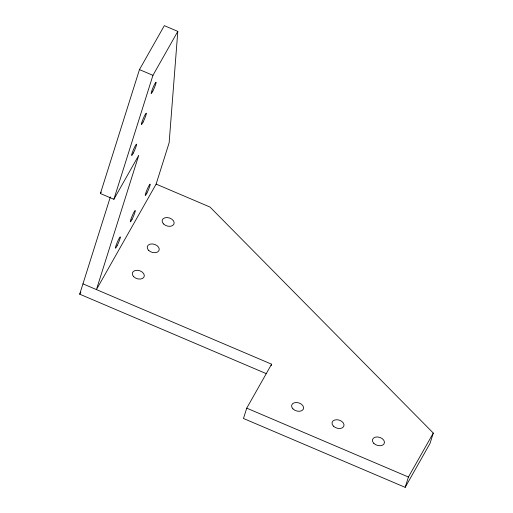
<?xml version="1.0" encoding="UTF-8"?>
<svg xmlns="http://www.w3.org/2000/svg" width="513" height="513" viewBox="0 0 513 513"><rect width="100%" height="100%" fill="white"/><g stroke="black" fill="none" stroke-linecap="round" stroke-linejoin="round"><path stroke-width="0.77" d="M177.806 31.389L169.136 142.787L156.119 184.103L96.438 289.589L138.747 155.324L113.88 199.275L100.407 193.536L139.465 69.601L164.333 25.65L177.806 31.389L152.938 75.34L113.88 199.275M266.138 373.586L79.707 294.173L110.372 196.883M82.965 283.849L271.601 364.198L246.734 408.149L243.483 418.48L405.167 487.35L430.035 443.399L433.293 433.068L210.016 207.06L156.119 184.103M271.133 365.673L271.601 364.198M405.167 487.35L408.425 477.019L433.293 433.068M100.407 193.536L101.183 192.163M79.707 294.173L80.887 292.089M139.465 69.601L152.938 75.34M246.734 408.149L408.425 477.019M163.506 223.944A6.188 4.194 17.5 0 0 173.804 224.361A6.188 4.194 17.5 0 0 167.123 217.55A6.188 4.194 17.5 0 0 163.506 223.944M148.59 250.318A6.188 4.194 17.5 0 0 158.883 250.735A6.188 4.194 17.5 0 0 152.207 243.919A6.188 4.194 17.5 0 0 148.59 250.318M133.669 276.687A6.188 4.194 17.5 0 0 143.967 277.103A6.188 4.194 17.5 0 0 137.285 270.293A6.188 4.194 17.5 0 0 133.669 276.687M292.961 408.899A6.188 4.194 17.5 0 0 303.26 409.316A6.188 4.194 17.5 0 0 296.578 402.506A6.188 4.194 17.5 0 0 292.961 408.899M333.386 426.117A6.188 4.194 17.5 0 0 343.684 426.534A6.188 4.194 17.5 0 0 337.003 419.724A6.188 4.194 17.5 0 0 333.386 426.117M373.804 443.335A6.188 4.194 17.5 0 0 384.102 443.751A6.188 4.194 17.5 0 0 377.427 436.941A6.188 4.194 17.5 0 0 373.804 443.335M152.836 91.102A6.188 0.648 -66.9 0 0 156.061 82.189A6.188 0.648 -66.9 0 0 151.957 90.307A6.188 0.648 -66.9 0 0 152.836 91.102M143.076 122.081A6.188 0.648 -66.9 0 0 146.295 113.174A6.188 0.648 -66.9 0 0 142.191 121.292A6.188 0.648 -66.9 0 0 143.076 122.081M133.309 153.066A6.188 0.648 -66.9 0 0 136.535 144.153A6.188 0.648 -66.9 0 0 132.425 152.278A6.188 0.648 -66.9 0 0 133.309 153.066M117.086 245.791A6.188 0.648 -66.9 0 0 120.311 236.878A6.188 0.648 -66.9 0 0 116.207 245.002A6.188 0.648 -66.9 0 0 117.086 245.791M132.008 219.423A6.188 0.648 -66.9 0 0 135.233 210.51A6.188 0.648 -66.9 0 0 131.123 218.628A6.188 0.648 -66.9 0 0 132.008 219.423M146.93 193.048A6.188 0.648 -66.9 0 0 150.155 184.135A6.188 0.648 -66.9 0 0 146.045 192.26A6.188 0.648 -66.9 0 0 146.93 193.048"/></g></svg>
